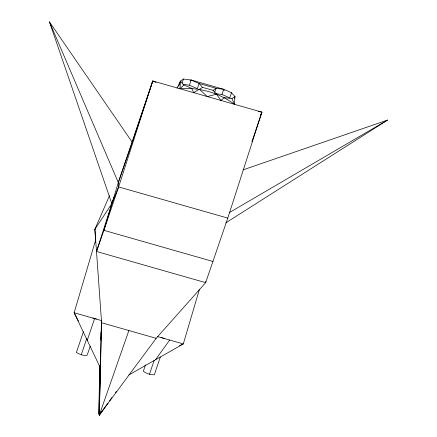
<?xml version="1.0" encoding="UTF-8"?>
<svg xmlns="http://www.w3.org/2000/svg" width="437" height="437" viewBox="0 0 437 437"><rect width="100%" height="100%" fill="white"/><g stroke="black" fill="none" stroke-linecap="round" stroke-linejoin="round"><path stroke-width="0.66" d="M107.95 403.078L99.286 415.15L101.597 322.741L96.506 251.483L103.908 230.326L118.301 182.529L152.742 80.965L261.9 112.14L227.781 218.096L205.663 282.657L156.173 338.325L99.286 415.15L98.86 413.779L99.68 365.343M100.139 366.556L99.286 415.15L102.662 410.092M100.335 357.772L100.472 351.687M100.734 340.199L100.92 332.093M95.364 242.633L95.659 239.94L74.143 312.75L101.433 320.539L99.286 415.15L128.882 330.53M98.86 413.779L100.128 366.556M179.951 88.733L180.459 81.091L183.469 79.031L191.182 80.026L223.711 89.295L231.528 92.72L234.953 96.588L234.451 104.301C219.019 92.759 199.146 87.132 179.951 88.733L183.911 84.991L191.81 88.454L193.64 92.644L202.539 87.389L213.092 90.35L216.512 94.212L220.887 100.428L224.334 97.642L231.971 98.625L234.953 96.588L234.369 98.314M205.816 281.308L205.663 282.657L96.506 251.483L94.878 229.305L109.496 195.672M111.293 205.608L112.396 201.692M199.436 289.321L183.3 343.924L128.833 374.968M96.506 251.483L113.997 197.191M213.065 261.506L103.908 230.326L118.624 186.921L152.742 80.965L156.107 82.456M132.509 141.67L152.742 80.965M83.456 331.612L76.333 352.61L81.26 354.762A7.309 2.48 18.7 0 0 87.187 355.15L90.208 346.246M81.26 354.762L86.843 338.287M87.253 340.297L94.611 318.595L96.408 319.032M178.706 86.264L180.459 81.091L183.911 84.991M182.103 83.052L183.469 79.031M182.999 84.368L189.429 85.199L191.182 80.026L199.081 83.489L216.075 88.307L223.711 89.295L224.165 90.579M214.709 92.333L216.075 88.307L213.092 90.35M215.588 93.649L221.958 94.468L223.711 89.295M231.528 92.72L229.775 97.899L221.958 94.468M145.51 364.829L143.352 371.193A7.309 2.48 18.7 0 0 149.481 374.247L154.288 374.875L160.33 357.062M149.481 374.247L154.206 360.307M251.876 141.708L261.9 112.14L258.169 111.501M111.845 203.647L118.624 186.921L118.301 182.529L132.296 142.309L49.436 21.85L111.845 203.647L94.878 229.305L95.692 240.678M260.583 115.264L261.9 112.14M177.045 88.192L180.459 81.091M234.347 97.768L234.953 96.588M109.529 400.882L111.888 397.588M115.434 392.65L116.226 391.552M155.474 359.782L169.654 340.03M190.111 80.79L191.182 80.026M225.716 222.908L387.564 120.06L243.059 169.878M229.228 212.672L387.564 120.06M179.645 345.651L183.3 343.924L157.309 336.501M216.512 94.212L207.324 96.55L199.523 89.448M164.629 338.522L161.029 337.49M118.624 186.921L227.781 218.096M156.173 338.325L101.597 322.741L101.433 320.539M92.802 318.005L94.611 318.611M189.429 85.199L197.327 88.662L199.081 83.489L202.539 87.389M94.878 229.305L95.075 229.622M78.447 321.048L74.143 312.75L100.357 367.845L100.264 366.523M231.971 98.625L234.451 104.301M49.436 21.85L118.301 182.529"/></g></svg>
